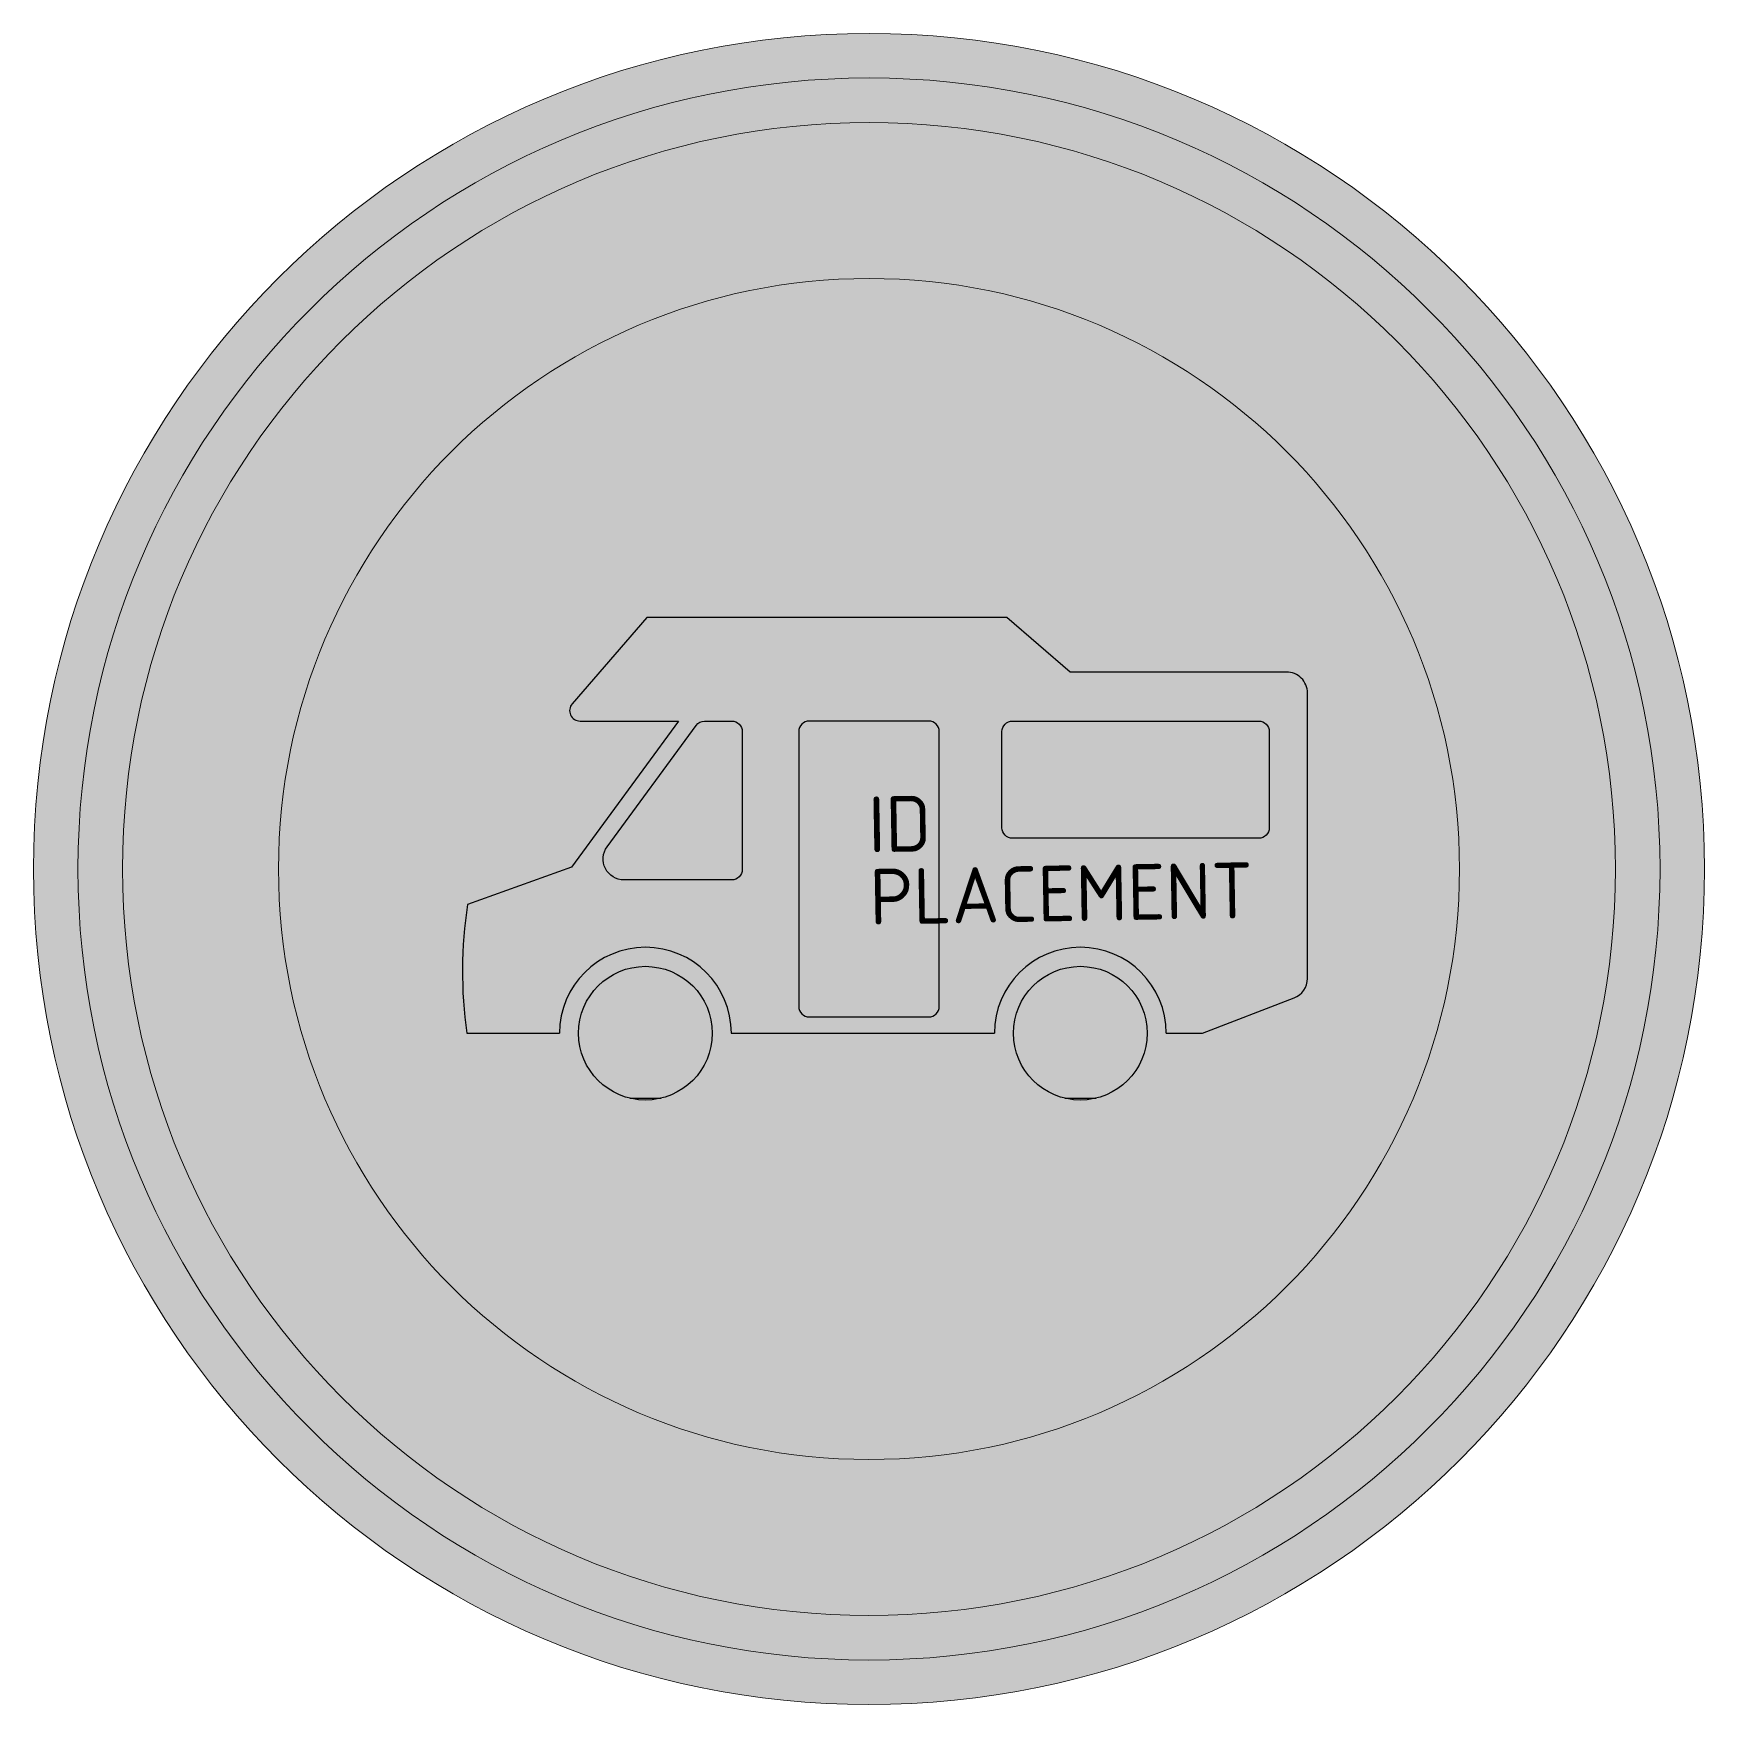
# Model space of a CAD drawing. Extents: x -3.75 to 3.75, y -3.75 to 3.75.
import ezdxf
from ezdxf.enums import TextEntityAlignment as Align

# ---------------------------------------------------------------- set-up
doc = ezdxf.new("R2010")
doc.units = 0
doc.styles.add('NLCS-ISO', font='NLCS-ISO.ttf', dxfattribs={"height": 0.25})
pattern_1 = [(0, (-20.574, -1.037), (0, 13.097), [9.525, -3.572]), (90, (-20.574, -1.037), (-13.097, 8e-16), [9.525, -3.572])]

msp = doc.modelspace()

# ---------------------------------------------------------------- hatches: boundary and pattern name
at = {"true_color": 0xbb1e10}
h = msp.add_hatch(color=22, dxfattribs=at)
h.dxf.hatch_style = 1
h.paths.add_polyline_path([(-3.75, 0), (-3.55, 0, -1), (3.55, 0), (3.75, 0, 1)])
at = {"true_color": 0xf1f0ea}
h = msp.add_hatch(color=7, dxfattribs=at)
h.dxf.hatch_style = 1
h.paths.add_polyline_path([(-3.55, 0), (-3.35, 0, -1), (3.35, 0), (3.55, 0, 1)])
at = {"true_color": 0xbb1e10}
h = msp.add_hatch(color=22, dxfattribs=at)
h.dxf.hatch_style = 1
h.paths.add_polyline_path([(-3.35, 0), (-2.65, 0, -1), (2.65, 0), (3.35, 0, 1)])
at = {"true_color": 0xf1f0ea}
h = msp.add_hatch(color=7, dxfattribs=at)
h.dxf.hatch_style = 1
h.paths.add_polyline_path([(-0.9972, 1.1288), (0.618, 1.1288), (0.9033, 0.8841), (1.874, 0.8841, -0.414214), (1.9677, 0.7904), (1.9677, 0), (2.65, 0, 1), (-2.65, 0), (-1.3576, 0), (-1.3354, 0.0079), (-0.8546, 0.6639), (-1.2966, 0.6639, -0.642285), (-1.3321, 0.7414)])
at = {"true_color": 0x2a292a}
h = msp.add_hatch(color=250, dxfattribs=at)
h.dxf.hatch_style = 1
h.paths.add_polyline_path([(1.9677, 0.7904, 0.414214), (1.874, 0.8841), (0.9033, 0.8841), (0.618, 1.1288), (-0.9972, 1.1288), (-1.3321, 0.7414, 0.642285), (-1.2966, 0.6639), (-0.8546, 0.6639), (-1.3354, 0.0079), (-1.8015, -0.1589, 0.073192), (-1.8051, -0.7368), (-1.3888, -0.7368, -1), (-0.6179, -0.7368), (0.5632, -0.7368, -1), (1.3341, -0.7368), (1.497, -0.7368), (1.9077, -0.5787, 0.310228), (1.9677, -0.4912)])
h.paths.add_polyline_path([(0.6436, 0.1379, -0.414214), (0.5967, 0.1847), (0.5967, 0.617, -0.414214), (0.6436, 0.6639), (1.7495, 0.6639, -0.414214), (1.7963, 0.617), (1.7963, 0.1847, -0.414214), (1.7495, 0.1379)], flags=16)
h.paths.add_polyline_path([(0.3152, -0.617, -0.414214), (0.2683, -0.6639), (-0.2683, -0.6639, -0.414214), (-0.3152, -0.617), (-0.3152, 0.617, -0.414214), (-0.2683, 0.6639), (0.2683, 0.6639, -0.414214), (0.3152, 0.617)], flags=16)
h.paths.add_polyline_path([(-0.5688, -0.0024, -0.414214), (-0.6157, -0.0492), (-1.0994, -0.0492, -0.61425), (-1.175, 0.0999), (-0.7757, 0.6447, -0.238966), (-0.7379, 0.6639), (-0.6157, 0.6639, -0.414214), (-0.5688, 0.617)], flags=16)
at = {"true_color": 0xf1f0ea}
h = msp.add_hatch(color=7, dxfattribs=at)
h.dxf.hatch_style = 1
h.paths.add_polyline_path([(-0.5688, 0.617, 0.414214), (-0.6157, 0.6639), (-0.7379, 0.6639, 0.238966), (-0.7757, 0.6447), (-1.175, 0.0999, 0.289552), (-1.1819, 0), (-0.5688, 0)])
h = msp.add_hatch(color=7, dxfattribs=at)
h.dxf.hatch_style = 1
h.paths.add_polyline_path([(0.3152, 0.617, 0.414214), (0.2683, 0.6639), (-0.2683, 0.6639, 0.414214), (-0.3152, 0.617), (-0.3152, 0), (0.3152, 0)])
h = msp.add_hatch(color=7, dxfattribs=at)
h.dxf.hatch_style = 1
h.paths.add_polyline_path([(1.7963, 0.617, 0.414214), (1.7495, 0.6639), (0.6436, 0.6639, 0.414214), (0.5967, 0.617), (0.5967, 0.1847, 0.414214), (0.6436, 0.1379), (1.7495, 0.1379, 0.414214), (1.7963, 0.1847)])
at = {"true_color": 0xbb1e10}
h = msp.add_hatch(color=22, dxfattribs=at)
h.dxf.hatch_style = 1
h.paths.add_polyline_path([(3.75, 0), (3.55, 0, -1), (-3.55, 0), (-3.75, 0, 1)])
at = {"true_color": 0xf1f0ea}
h = msp.add_hatch(color=7, dxfattribs=at)
h.dxf.hatch_style = 1
h.paths.add_polyline_path([(3.55, 0), (3.35, 0, -1), (-3.35, 0), (-3.55, 0, 1)])
at = {"true_color": 0xbb1e10}
h = msp.add_hatch(color=22, dxfattribs=at)
h.dxf.hatch_style = 1
h.paths.add_polyline_path([(3.35, 0), (2.65, 0, -1), (-2.65, 0), (-3.35, 0, 1)])
at = {"true_color": 0xf1f0ea}
h = msp.add_hatch(color=7, dxfattribs=at)
h.dxf.hatch_style = 1
h.paths.add_polyline_path([(2.65, 0), (1.9677, 0), (1.9677, -0.4912, -0.310228), (1.9077, -0.5787), (1.497, -0.7368), (1.3341, -0.7368, 1), (0.5632, -0.7368), (-0.6179, -0.7368, 1), (-1.3888, -0.7368), (-1.8051, -0.7368, -0.073192), (-1.8015, -0.1589), (-1.3576, 0), (-2.65, 0, 1)])
h.paths.add_polyline_path([(-1.3033, -0.7368, -1), (-0.7033, -0.7368, -1)], flags=16)
h.paths.add_polyline_path([(0.6486, -0.7368, -1), (1.2486, -0.7368, -1)], flags=16)
h = msp.add_hatch(color=7, dxfattribs=at)
h.dxf.hatch_style = 1
h.paths.add_polyline_path([(-0.5689, 0), (-1.1819, 0, 0.275669), (-1.0994, -0.0492), (-0.6157, -0.0492, 0.429003)])
h = msp.add_hatch(color=7, dxfattribs=at)
h.dxf.hatch_style = 1
h.paths.add_polyline_path([(0.3152, 0), (-0.3152, 0), (-0.3152, -0.617, 0.414214), (-0.2683, -0.6639), (0.2683, -0.6639, 0.414214), (0.3152, -0.617)])
at = {"true_color": 0x2a292a}
h = msp.add_hatch(dxfattribs=at)
h.set_pattern_fill('ANGLE', color=250, scale=1.875)
h.set_pattern_definition(pattern_1)
h.paths.add_polyline_path([(-0.7033, -0.7368, 1), (-1.3033, -0.7368, 1)])
h = msp.add_hatch(color=250, dxfattribs=at)
h.dxf.hatch_style = 1
h.paths.add_polyline_path([(-0.7033, -0.7368, 1), (-1.3033, -0.7368, 1)])
h = msp.add_hatch(dxfattribs=at)
h.set_pattern_fill('ANGLE', color=250, scale=1.875)
h.set_pattern_definition(pattern_1)
h.paths.add_polyline_path([(1.2486, -0.7368, 1), (0.6486, -0.7368, 1)])
h = msp.add_hatch(color=250, dxfattribs=at)
h.dxf.hatch_style = 1
h.paths.add_polyline_path([(1.2486, -0.7368, 1), (0.6486, -0.7368, 1)])

# ---------------------------------------------------------------- linework, layer by layer
at = {"flags": 128}
msp.add_lwpolyline([(1.3341, -0.7368), (1.497, -0.7368), (1.9077, -0.5787, 0.310228), (1.9677, -0.4912), (1.9677, 0.7904, 0.414214), (1.874, 0.8841), (0.9033, 0.8841), (0.618, 1.1288), (-0.9972, 1.1288), (-1.3321, 0.7414, 0.642285), (-1.2966, 0.6639), (-0.8546, 0.6639), (-1.3354, 0.0079), (-1.8015, -0.1589, 0.073192), (-1.8051, -0.7368)], format="xyb", dxfattribs=at)
for points in [[(-1.175, 0.0999), (-0.7757, 0.6447, -0.238966), (-0.7379, 0.6639), (-0.6157, 0.6639, -0.414214), (-0.5688, 0.617), (-0.5688, -0.0024, -0.414214), (-0.6157, -0.0492), (-1.0994, -0.0492, -0.61425)], [(-0.2683, -0.6639), (0.2683, -0.6639, 0.414214), (0.3152, -0.617), (0.3152, 0.617, 0.414214), (0.2683, 0.6639), (-0.2683, 0.6639, 0.414214), (-0.3152, 0.617), (-0.3152, -0.617, 0.414214)], [(0.6436, 0.6639), (1.7495, 0.6639, -0.414214), (1.7963, 0.617), (1.7963, 0.1847, -0.414214), (1.7495, 0.1379), (0.6436, 0.1379, -0.414214), (0.5967, 0.1847), (0.5967, 0.617, -0.414214)]]:
    msp.add_lwpolyline(points, format="xyb", close=True, dxfattribs=at)
for points in [[(-1.8051, -0.7368), (-1.3888, -0.7368)], [(-0.6179, -0.7368), (0.5632, -0.7368)]]:
    msp.add_lwpolyline(points, dxfattribs=at)
at = {"color": 22, "lineweight": 0, "true_color": 0xbb1e10}
msp.add_circle((0, 0), 3.75, dxfattribs=at)
at = {"color": 7, "lineweight": 0, "true_color": 0xf1f0ea}
for radius in [3.55, 3.35, 2.65]:
    msp.add_circle((0, 0), radius, dxfattribs=at)
for centre in [(-1.0033, -0.7368), (0.9486, -0.7368)]:
    msp.add_circle(centre, 0.3)
for centre in [(-1.0033, -0.7368), (0.9486, -0.7368)]:
    msp.add_arc(centre, 0.3855, 0, 180)

# ---------------------------------------------------------------- texts
at = {"style": 'NLCS-ISO'}
msp.add_attdef('ID', text='', height=0.25, rotation=1, dxfattribs=at).set_placement((0, 0), align=Align.BOTTOM_LEFT)
msp.add_attdef('PLACEMENT', text='', height=0.25, rotation=1, dxfattribs=at).set_placement((0, 0), align=Align.TOP_LEFT)

doc.saveas('drawing.dxf')
